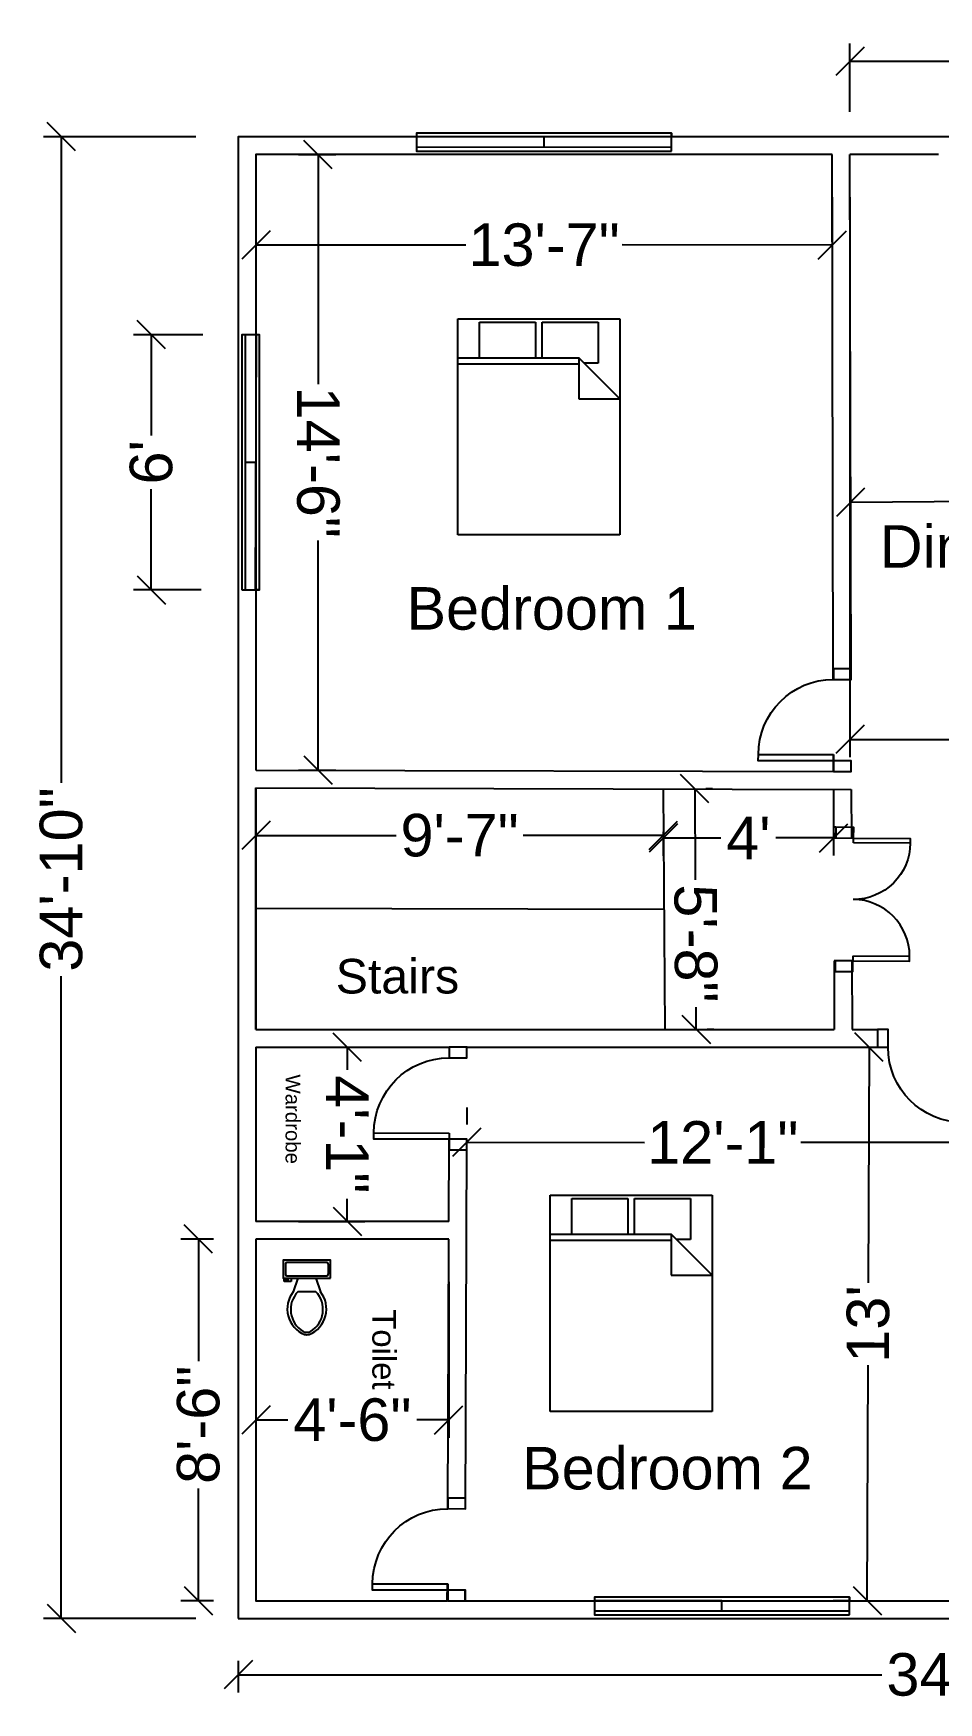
# Model space of a CAD drawing. Header units: feet. Extents: x -2053 to 334, y 11 to 716.
# Drawn here: x -1720.5 to -1465, y 212.5 to 683.4 of the extents above; entities that cross this region are included whole.
import ezdxf

# ---------------------------------------------------------------- set-up
doc = ezdxf.new("R2010")
doc.units = ezdxf.units.FT
doc.header["$MEASUREMENT"] = 0
for name, color, linetype in [('block', 30, 'Continuous'), ('dim', 142, 'Continuous'), ('Door', 52, 'Continuous'), ('switch', 201, 'Continuous'), ('text', 7, 'Continuous'), ('windw', 50, 'Continuous')]:
    doc.layers.add(name, color=color, linetype=linetype)
doc.styles.get("Standard").update_dxf_attribs({"font": 'arial.ttf'})
doc.dimstyles.get("Standard").update_dxf_attribs({"dimtxt": 12, "dimasz": 8, "dimexe": 5, "dimexo": 12, "dimgap": 2, "dimtad": 0, "dimdec": 0, "dimzin": 0, "dimdsep": 46, "dimlunit": 4, "dimtxsty": 'Standard', "dimblk": 'OBLIQUE', "dimcen": 0.09, "dimadec": 0, "dimazin": 0, "dimtfac": 1, "dimtdec": 0, "dimtofl": 0, "dimtmove": 0, "dimatfit": 3, "dimldrblk": 'OBLIQUE', "dimfxl": 1, "dimtolj": 1, "dimtzin": 0, "dimarcsym": 1})

# ---------------------------------------------------------------- blocks, each defined once
blk = doc.blocks.new('maiondoor')
at = {"layer": 'Door'}
blk.add_lwpolyline([(-36, 0), (-36, -3), (0, -3), (0, 0)], close=True, dxfattribs=at)
blk.add_arc((-36, 0), 36, 0, 90, dxfattribs=at)
blk = doc.blocks.new('md')
at = {"layer": 'Door', "xscale": -1, "rotation": 180}
blk.add_blockref('maiondoor', (36, 36), dxfattribs=at)
at = {"layer": 'Door'}
blk.add_blockref('maiondoor', (36, -36), dxfattribs=at)
blk = doc.blocks.new('okm')
at = {"layer": 'Door'}
for points in [[(-5, 20.32), (-5, 17.32), (0, 17.32), (0, 20.32)], [(-5, -17.35), (-5, -20.35), (0, -20.35), (0, -17.35)]]:
    blk.add_lwpolyline(points, close=True, dxfattribs=at)
at = {"layer": 'Door', "xscale": 0.4441898141048346, "yscale": 0.4441898141048346, "zscale": 0.4441898141048346}
blk.add_blockref('md', (0, 0), dxfattribs=at)
blk = doc.blocks.new('w2')
at = {"layer": 'windw'}
for p, q in [((-2.93, -36), (-2.99, 36)), ((-0.1, -36), (0.1, 36)), ((-2.96, 0), (0, 0)), ((-4.01, -36), (-2.93, -36)), ((0.99, -36), (-0.1, -36))]:
    blk.add_line(p, q, dxfattribs=at)
blk.add_lwpolyline([(-4.01, -36), (0.99, -36), (0.99, 36), (-4.01, 36)], close=True, dxfattribs=at)
blk = doc.blocks.new('Bed - Queen')
at = {"linetype": 'Continuous'}
for p, q in [((0, -80.00003), (0, 0)), ((0, 0), (59.99999, 0)), ((59.99999, 0), (59.99999, -80.00003)), ((7.99999, -1.2), (28.79998, -1.2)), ((7.99999, -14.4), (7.99999, -1.2)), ((28.79998, -1.2), (28.79998, -14.4)), ((31.19999, -1.2), (51.99999, -1.2)), ((31.19999, -14.4), (31.19999, -1.2)), ((51.99999, -1.2), (51.99999, -16.4)), ((0, -14.4), (44.8, -14.4)), ((44.8, -16.8), (0, -16.8)), ((59.99999, -29.6), (44.8, -14.4)), ((44.8, -14.4), (44.8, -29.6)), ((51.99999, -16.4), (46.79936, -16.4)), ((44.8, -29.6), (59.99999, -29.6)), ((59.99999, -80.00003), (0, -80.00003))]:
    blk.add_line(p, q, dxfattribs=at)
blk = doc.blocks.new('Toilet - top')
for p, q in [((9.5, -6), (9.5, -2)), ((-10, -8.5), (-8, -8.5)), ((-10, -9.5), (-10, -8.5)), ((-7, -9.5), (-10, -9.5)), ((-8, -8.5), (-8, -8)), ((-7, -8), (-7, -9.5)), ((-4, -8), (-6, -14)), ((4, -14), (-4, -14)), ((4, -8), (6, -14))]:
    blk.add_line(p, q)
blk.add_lwpolyline([(10.5, -8), (10.5, 0), (-10.5, 0), (-10.5, -8)], close=True)
for points in [[(-9.5, -2), (-9.5, -6)], [(8.5, -1), (-8.5, -1)], [(-8.5, -7), (8.5, -7)]]:
    blk.add_lwpolyline(points)
for centre, radius, start, end in [((-8.62, -1.88), 0.884, 81.8699, 188.1301), ((-8.62, -6.12), 0.884, 171.8699, 278.1301), ((8.62, -1.88), 0.884, 351.8699, 98.1301), ((8.62, -6.12), 0.884, 261.8699, 8.1301), ((3.52, -21.58), 12.17, 141.46911, 247.97143), ((4.2, -21.82), 11.33, 136.36773, 238.94682), ((-3.52, -21.58), 12.17, 292.02843, 38.53071), ((-4.2, -21.82), 11.33, 301.05301, 43.63209), ((0, -27.88), 4, 245.73182, 294.26817), ((0, -29), 4, 254.86053, 285.13947)]:
    blk.add_arc(centre, radius, start, end)
blk = doc.blocks.new('dd')
at = {"layer": 'Door'}
blk.add_lwpolyline([(-3, -9.91), (0, -9.91), (0, 26.09), (-3, 26.09)], close=True, dxfattribs=at)
blk.add_arc((-3, -9.91), 36, 90, 179.88595, dxfattribs=at)
blk = doc.blocks.new('ddd')
at = {"layer": 'Door'}
for points in [[(-24.22, -0.04), (-21.22, -0.04), (-21.22, 4.96), (-24.22, 4.96)], [(1.77, 0), (4.77, 0), (4.77, 5), (1.77, 5)]]:
    blk.add_lwpolyline(points, close=True, dxfattribs=at)
at = {"layer": 'Door', "xscale": -0.5894128749361761, "yscale": 0.5894128749361761, "zscale": 0.5894128749361761, "rotation": 180}
blk.add_blockref('dd', (1.77, -5.84), dxfattribs=at)
blk = doc.blocks.new('_Oblique')
at = {"color": 0, "linetype": 'ByBlock', "lineweight": -2}
blk.add_line((-0.5, -0.5), (0.5, 0.5), dxfattribs=at)
blk = doc.blocks.new('*D31')
at = {"layer": 'Defpoints', "color": 0, "transparency": 16777216}
for p in [(-1662.66, 654.23), (-1712.62, 236.23), (-1662.66, 236.23)]:
    blk.add_point(p, dxfattribs=at)
at = {"layer": 'text', "color": 0, "lineweight": -2, "transparency": 16777216}
for p, q in [((-1674.66, 654.23), (-1717.62, 654.23)), ((-1712.62, 654.23), (-1712.62, 471.97)), ((-1712.62, 236.23), (-1712.62, 417.43)), ((-1674.66, 236.23), (-1717.62, 236.23))]:
    blk.add_line(p, q, dxfattribs=at)
at = {"layer": 'text', "color": 0, "lineweight": -2, "transparency": 16777216, "xscale": 8, "yscale": 8, "zscale": 8}
for p, rotation in [((-1712.62, 654.23), 90), ((-1712.62, 236.23), 270)]:
    blk.add_blockref('_Oblique', p, dxfattribs=dict(at, rotation=rotation))
at = {"layer": 'text', "color": 0, "transparency": 16777216, "insert": (-1712.62, 444.7), "char_height": 12, "attachment_point": 5, "rotation": 90}
blk.add_mtext('\\A1;34\'-10"', dxfattribs=at)
blk = doc.blocks.new('*D32')
at = {"layer": 'Defpoints', "color": 0, "transparency": 16777216}
for p in [(-1662.66, 236.23), (-1244.66, 236.23), (-1244.66, 220.36)]:
    blk.add_point(p, dxfattribs=at)
at = {"layer": 'text', "color": 0, "lineweight": -2, "transparency": 16777216}
for p, q in [((-1662.66, 224.23), (-1662.66, 215.36)), ((-1244.66, 224.23), (-1244.66, 215.36)), ((-1662.66, 220.36), (-1480.98, 220.36)), ((-1244.66, 220.36), (-1426.44, 220.36))]:
    blk.add_line(p, q, dxfattribs=at)
at = {"layer": 'text', "color": 0, "lineweight": -2, "transparency": 16777216, "xscale": 8, "yscale": 8, "zscale": 8, "rotation": 180}
blk.add_blockref('_Oblique', (-1662.66, 220.36), dxfattribs=at)
at = {"layer": 'text', "color": 0, "lineweight": -2, "transparency": 16777216, "xscale": 8, "yscale": 8, "zscale": 8}
blk.add_blockref('_Oblique', (-1244.66, 220.36), dxfattribs=at)
at = {"layer": 'text', "color": 0, "transparency": 16777216, "insert": (-1453.71, 220.36), "char_height": 12, "attachment_point": 5}
blk.add_mtext('\\A1;34\'-10"', dxfattribs=at)
blk = doc.blocks.new('*D34')
at = {"layer": 'Defpoints', "color": 0, "transparency": 16777216}
for p in [(-1657.66, 343.23), (-1603.27, 343.23), (-1657.66, 292.23)]:
    blk.add_point(p, dxfattribs=at)
at = {"layer": 'text', "color": 0, "lineweight": -2, "transparency": 16777216}
for p, q in [((-1657.66, 331.23), (-1657.66, 287.23)), ((-1603.27, 331.23), (-1603.27, 287.23)), ((-1657.66, 292.23), (-1648.65, 292.23)), ((-1603.27, 292.23), (-1612.27, 292.23))]:
    blk.add_line(p, q, dxfattribs=at)
at = {"layer": 'text', "color": 0, "lineweight": -2, "transparency": 16777216, "xscale": 8, "yscale": 8, "zscale": 8, "rotation": 180}
blk.add_blockref('_Oblique', (-1657.66, 292.23), dxfattribs=at)
at = {"layer": 'text', "color": 0, "lineweight": -2, "transparency": 16777216, "xscale": 8, "yscale": 8, "zscale": 8}
blk.add_blockref('_Oblique', (-1603.27, 292.23), dxfattribs=at)
at = {"layer": 'text', "color": 0, "transparency": 16777216, "insert": (-1630.46, 292.23), "char_height": 12, "attachment_point": 5}
blk.add_mtext('\\A1;4\'-6"', dxfattribs=at)
blk = doc.blocks.new('*D37')
at = {"layer": 'Defpoints', "color": 0, "transparency": 16777216}
for p in [(-1657.66, 397.38), (-1657.65, 348.24), (-1631.9, 348.24)]:
    blk.add_point(p, dxfattribs=at)
at = {"layer": 'text', "color": 0, "lineweight": -2, "transparency": 16777216}
for p, q in [((-1645.66, 397.38), (-1626.9, 397.38)), ((-1631.9, 397.38), (-1631.9, 391)), ((-1631.9, 348.24), (-1631.9, 354.62)), ((-1645.65, 348.24), (-1626.9, 348.24))]:
    blk.add_line(p, q, dxfattribs=at)
at = {"layer": 'text', "color": 0, "lineweight": -2, "transparency": 16777216, "xscale": 8, "yscale": 8, "zscale": 8}
for p, rotation in [((-1631.9, 397.38), 90.00188965674208), ((-1631.9, 348.24), 270.0018896567421)]:
    blk.add_blockref('_Oblique', p, dxfattribs=dict(at, rotation=rotation))
at = {"layer": 'text', "color": 0, "transparency": 16777216, "insert": (-1631.9, 372.81), "char_height": 12, "attachment_point": 5, "rotation": 270.0019}
blk.add_mtext('\\A1;4\'-1"', dxfattribs=at)
blk = doc.blocks.new('*D38')
at = {"layer": 'Defpoints', "color": 0, "transparency": 16777216}
for p in [(-1657.66, 343.24), (-1673.9, 241.23), (-1657.66, 241.23)]:
    blk.add_point(p, dxfattribs=at)
at = {"layer": 'text', "color": 0, "lineweight": -2, "transparency": 16777216}
for p, q in [((-1669.66, 343.24), (-1678.9, 343.24)), ((-1673.9, 343.24), (-1673.9, 308.83)), ((-1673.9, 241.23), (-1673.9, 272.92)), ((-1669.66, 241.23), (-1678.9, 241.23))]:
    blk.add_line(p, q, dxfattribs=at)
at = {"layer": 'text', "color": 0, "lineweight": -2, "transparency": 16777216, "xscale": 8, "yscale": 8, "zscale": 8}
for p, rotation in [((-1673.9, 343.24), 90), ((-1673.9, 241.23), 270)]:
    blk.add_blockref('_Oblique', p, dxfattribs=dict(at, rotation=rotation))
at = {"layer": 'text', "color": 0, "transparency": 16777216, "insert": (-1673.9, 290.87), "char_height": 12, "attachment_point": 5, "rotation": 90}
blk.add_mtext('\\A1;8\'-6"', dxfattribs=at)
blk = doc.blocks.new('*D40')
at = {"layer": 'Defpoints', "color": 0, "transparency": 16777216}
for p in [(-1598.17, 368.4), (-1453.66, 368.3), (-1453.65, 370.48)]:
    blk.add_point(p, dxfattribs=at)
at = {"layer": 'text', "color": 0, "lineweight": -2, "transparency": 16777216}
for p, q in [((-1598.16, 380.4), (-1598.16, 375.58)), ((-1453.65, 380.3), (-1453.65, 375.48)), ((-1598.17, 370.58), (-1547.96, 370.54)), ((-1453.65, 370.48), (-1503.86, 370.51))]:
    blk.add_line(p, q, dxfattribs=at)
at = {"layer": 'text', "color": 0, "lineweight": -2, "transparency": 16777216, "xscale": 8, "yscale": 8, "zscale": 8}
for p, rotation in [((-1598.17, 370.58), 179.9594377655644), ((-1453.65, 370.48), 359.9594377655644)]:
    blk.add_blockref('_Oblique', p, dxfattribs=dict(at, rotation=rotation))
at = {"layer": 'text', "color": 0, "transparency": 16777216, "insert": (-1525.91, 370.53), "char_height": 12, "attachment_point": 5, "rotation": 359.9594}
blk.add_mtext('\\A1;12\'-1"', dxfattribs=at)
blk = doc.blocks.new('*D42')
at = {"layer": 'Defpoints', "color": 0, "transparency": 16777216}
for p in [(-1482.27, 397.38), (-1485.14, 241.23), (-1482.8, 241.23)]:
    blk.add_point(p, dxfattribs=at)
at = {"layer": 'text', "color": 0, "lineweight": -2, "transparency": 16777216}
for p, q in [((-1494.27, 397.42), (-1489.62, 397.4)), ((-1484.62, 397.39), (-1484.84, 330.93)), ((-1485.14, 241.23), (-1484.92, 307.69)), ((-1494.8, 241.27), (-1490.14, 241.25))]:
    blk.add_line(p, q, dxfattribs=at)
at = {"layer": 'text', "color": 0, "lineweight": -2, "transparency": 16777216, "xscale": 8, "yscale": 8, "zscale": 8}
for p, rotation in [((-1484.62, 397.39), 89.80840099806406), ((-1485.14, 241.23), 269.808400998064)]:
    blk.add_blockref('_Oblique', p, dxfattribs=dict(at, rotation=rotation))
at = {"layer": 'text', "color": 0, "transparency": 16777216, "insert": (-1484.88, 319.31), "char_height": 12, "attachment_point": 5, "rotation": 89.8084}
blk.add_mtext("\\A1;13'", dxfattribs=at)
blk = doc.blocks.new('*D46')
at = {"layer": 'Defpoints', "color": 0, "transparency": 16777216}
for p in [(-1657.66, 649.23), (-1640.13, 649.23), (-1657.64, 475.58)]:
    blk.add_point(p, dxfattribs=at)
at = {"layer": 'text', "color": 0, "lineweight": -2, "transparency": 16777216}
for p, q in [((-1645.66, 649.23), (-1635.13, 649.23)), ((-1640.13, 649.23), (-1640.13, 584.45)), ((-1640.12, 475.58), (-1640.12, 540.36)), ((-1645.64, 475.58), (-1635.12, 475.58))]:
    blk.add_line(p, q, dxfattribs=at)
at = {"layer": 'text', "color": 0, "lineweight": -2, "transparency": 16777216, "xscale": 8, "yscale": 8, "zscale": 8}
for p, rotation in [((-1640.13, 649.23), 90.0044328167058), ((-1640.12, 475.58), 270.0044328167058)]:
    blk.add_blockref('_Oblique', p, dxfattribs=dict(at, rotation=rotation))
at = {"layer": 'text', "color": 0, "transparency": 16777216, "insert": (-1640.13, 562.4), "char_height": 12, "attachment_point": 5, "rotation": 270.0044}
blk.add_mtext('\\A1;14\'-6"', dxfattribs=at)
blk = doc.blocks.new('*D47')
at = {"layer": 'Defpoints', "color": 0, "transparency": 16777216}
for p in [(-1657.66, 649.23), (-1495.03, 649.22), (-1657.66, 623.71)]:
    blk.add_point(p, dxfattribs=at)
at = {"layer": 'text', "color": 0, "lineweight": -2, "transparency": 16777216}
for p, q in [((-1657.66, 637.23), (-1657.66, 618.71)), ((-1495.03, 637.22), (-1495.03, 618.7)), ((-1657.66, 623.71), (-1598.39, 623.71)), ((-1495.03, 623.7), (-1554.3, 623.71))]:
    blk.add_line(p, q, dxfattribs=at)
at = {"layer": 'text', "color": 0, "lineweight": -2, "transparency": 16777216, "xscale": 8, "yscale": 8, "zscale": 8}
for p, rotation in [((-1657.66, 623.71), 179.9963261574923), ((-1495.03, 623.7), 359.9963261574923)]:
    blk.add_blockref('_Oblique', p, dxfattribs=dict(at, rotation=rotation))
at = {"layer": 'text', "color": 0, "transparency": 16777216, "insert": (-1576.34, 623.71), "char_height": 12, "attachment_point": 5, "rotation": 359.9963}
blk.add_mtext('\\A1;13\'-7"', dxfattribs=at)
blk = doc.blocks.new('*D51')
at = {"layer": 'Defpoints', "color": 0, "transparency": 16777216}
for p in [(-1490.03, 649.23), (-1249.66, 649.23), (-1490.03, 484.23)]:
    blk.add_point(p, dxfattribs=at)
at = {"layer": 'text', "color": 0, "lineweight": -2, "transparency": 16777216}
for p, q in [((-1490.03, 637.23), (-1490.03, 479.23)), ((-1249.66, 637.23), (-1249.66, 479.23)), ((-1490.03, 484.23), (-1382.13, 484.23)), ((-1249.66, 484.23), (-1357.56, 484.23))]:
    blk.add_line(p, q, dxfattribs=at)
at = {"layer": 'text', "color": 0, "lineweight": -2, "transparency": 16777216, "xscale": 8, "yscale": 8, "zscale": 8, "rotation": 180}
blk.add_blockref('_Oblique', (-1490.03, 484.23), dxfattribs=at)
at = {"layer": 'text', "color": 0, "lineweight": -2, "transparency": 16777216, "xscale": 8, "yscale": 8, "zscale": 8}
blk.add_blockref('_Oblique', (-1249.66, 484.23), dxfattribs=at)
at = {"layer": 'text', "color": 0, "transparency": 16777216, "insert": (-1369.84, 484.23), "char_height": 12, "attachment_point": 5}
blk.add_mtext("\\A1;20'", dxfattribs=at)
blk = doc.blocks.new('*D53')
at = {"layer": 'Defpoints', "color": 0, "transparency": 16777216}
for p in [(-1489.86, 551.11), (-1489.82, 546.29), (-1376, 547.23)]:
    blk.add_point(p, dxfattribs=at)
at = {"layer": 'text', "color": 0, "lineweight": -2, "transparency": 16777216}
for p, q in [((-1489.91, 558.29), (-1489.9, 556.11)), ((-1376.1, 559.23), (-1376.09, 557.05)), ((-1489.86, 551.11), (-1450.9, 551.43)), ((-1376.04, 552.05), (-1415, 551.73))]:
    blk.add_line(p, q, dxfattribs=at)
at = {"layer": 'text', "color": 0, "lineweight": -2, "transparency": 16777216, "xscale": 8, "yscale": 8, "zscale": 8}
for p, rotation in [((-1376.04, 552.05), 0.4732576311516735), ((-1489.86, 551.11), 180.4732576311517)]:
    blk.add_blockref('_Oblique', p, dxfattribs=dict(at, rotation=rotation))
at = {"layer": 'text', "color": 0, "transparency": 16777216, "insert": (-1432.95, 551.58), "char_height": 12, "attachment_point": 5, "rotation": 0.4733}
blk.add_mtext('\\A1;9\'-6"', dxfattribs=at)
blk = doc.blocks.new('*D54')
at = {"layer": 'Defpoints', "color": 0, "transparency": 16777216}
for p in [(-1249.66, 675.53), (-1490.03, 649.23), (-1249.66, 649.23)]:
    blk.add_point(p, dxfattribs=at)
at = {"layer": 'text', "color": 0, "lineweight": -2, "transparency": 16777216}
for p, q in [((-1490.03, 661.23), (-1490.03, 680.53)), ((-1249.66, 661.23), (-1249.66, 680.53)), ((-1490.03, 675.53), (-1382.95, 675.53)), ((-1249.66, 675.53), (-1358.37, 675.53))]:
    blk.add_line(p, q, dxfattribs=at)
at = {"layer": 'text', "color": 0, "lineweight": -2, "transparency": 16777216, "xscale": 8, "yscale": 8, "zscale": 8, "rotation": 180}
blk.add_blockref('_Oblique', (-1490.03, 675.53), dxfattribs=at)
at = {"layer": 'text', "color": 0, "lineweight": -2, "transparency": 16777216, "xscale": 8, "yscale": 8, "zscale": 8}
blk.add_blockref('_Oblique', (-1249.66, 675.53), dxfattribs=at)
at = {"layer": 'text', "color": 0, "transparency": 16777216, "insert": (-1370.66, 675.53), "char_height": 12, "attachment_point": 5}
blk.add_mtext("\\A1;20'", dxfattribs=at)
blk = doc.blocks.new('*D56')
at = {"layer": 'Defpoints', "color": 0, "transparency": 16777216}
for p in [(-1657.66, 470.58), (-1542.73, 470.12), (-1542.73, 457.13)]:
    blk.add_point(p, dxfattribs=at)
at = {"layer": 'text', "color": 0, "lineweight": -2, "transparency": 16777216}
for p, q in [((-1657.66, 458.58), (-1657.66, 452.13)), ((-1657.66, 457.13), (-1618.14, 457.13)), ((-1542.73, 457.13), (-1582.24, 457.13)), ((-1542.73, 458.12), (-1542.73, 452.13))]:
    blk.add_line(p, q, dxfattribs=at)
at = {"layer": 'text', "color": 0, "lineweight": -2, "transparency": 16777216, "xscale": 8, "yscale": 8, "zscale": 8, "rotation": 180}
blk.add_blockref('_Oblique', (-1657.66, 457.13), dxfattribs=at)
at = {"layer": 'text', "color": 0, "lineweight": -2, "transparency": 16777216, "xscale": 8, "yscale": 8, "zscale": 8}
blk.add_blockref('_Oblique', (-1542.73, 457.13), dxfattribs=at)
at = {"layer": 'text', "color": 0, "transparency": 16777216, "insert": (-1600.19, 457.13), "char_height": 12, "attachment_point": 5}
blk.add_mtext('\\A1;9\'-7"', dxfattribs=at)
blk = doc.blocks.new('*D57')
at = {"layer": 'Defpoints', "color": 0, "transparency": 16777216}
for p in [(-1542.73, 470.12), (-1494.66, 470.14), (-1494.65, 456.44)]:
    blk.add_point(p, dxfattribs=at)
at = {"layer": 'text', "color": 0, "lineweight": -2, "transparency": 16777216}
for p, q in [((-1542.73, 458.12), (-1542.72, 451.41)), ((-1494.65, 458.14), (-1494.65, 451.44)), ((-1542.73, 456.41), (-1526.45, 456.42)), ((-1494.65, 456.44), (-1510.93, 456.43))]:
    blk.add_line(p, q, dxfattribs=at)
at = {"layer": 'text', "color": 0, "lineweight": -2, "transparency": 16777216, "xscale": 8, "yscale": 8, "zscale": 8}
for p, rotation in [((-1542.73, 456.41), 180.0284390555717), ((-1494.65, 456.44), 0.02843905557171627)]:
    blk.add_blockref('_Oblique', p, dxfattribs=dict(at, rotation=rotation))
at = {"layer": 'text', "color": 0, "transparency": 16777216, "insert": (-1518.69, 456.43), "char_height": 12, "attachment_point": 5, "rotation": 0.0284}
blk.add_mtext("\\A1;4'", dxfattribs=at)
blk = doc.blocks.new('*D58')
at = {"layer": 'Defpoints', "color": 0, "transparency": 16777216}
for p in [(-1542.73, 470.27), (-1542.28, 402.38), (-1533.4, 402.44)]:
    blk.add_point(p, dxfattribs=at)
at = {"layer": 'text', "color": 0, "lineweight": -2, "transparency": 16777216}
for p, q in [((-1533.84, 470.33), (-1533.67, 444.61)), ((-1530.73, 470.35), (-1528.84, 470.36)), ((-1533.4, 402.44), (-1533.44, 408.71)), ((-1530.28, 402.46), (-1528.4, 402.47))]:
    blk.add_line(p, q, dxfattribs=at)
at = {"layer": 'text', "color": 0, "lineweight": -2, "transparency": 16777216, "xscale": 8, "yscale": 8, "zscale": 8}
for p, rotation in [((-1533.84, 470.33), 90.37809732937647), ((-1533.4, 402.44), 270.3780973293765)]:
    blk.add_blockref('_Oblique', p, dxfattribs=dict(at, rotation=rotation))
at = {"layer": 'text', "color": 0, "transparency": 16777216, "insert": (-1533.56, 426.66), "char_height": 12, "attachment_point": 5, "rotation": 270.3781}
blk.add_mtext('\\A1;5\'-8"', dxfattribs=at)
blk = doc.blocks.new('*D67')
at = {"layer": 'Defpoints', "color": 0, "transparency": 16777216}
for p in [(-1660.65, 598.4), (-1687.21, 526.4), (-1661.13, 526.4)]:
    blk.add_point(p, dxfattribs=at)
at = {"layer": 'switch', "color": 0, "lineweight": -2, "transparency": 16777216}
for p, q in [((-1672.65, 598.4), (-1692.21, 598.4)), ((-1687.21, 598.4), (-1687.21, 569.96)), ((-1687.21, 526.4), (-1687.21, 554.85)), ((-1673.13, 526.4), (-1692.21, 526.4))]:
    blk.add_line(p, q, dxfattribs=at)
at = {"layer": 'switch', "color": 0, "lineweight": -2, "transparency": 16777216, "xscale": 8, "yscale": 8, "zscale": 8}
for p, rotation in [((-1687.21, 598.4), 90), ((-1687.21, 526.4), 270)]:
    blk.add_blockref('_Oblique', p, dxfattribs=dict(at, rotation=rotation))
at = {"layer": 'switch', "color": 0, "transparency": 16777216, "insert": (-1687.21, 562.4), "char_height": 12, "attachment_point": 5, "rotation": 90}
blk.add_mtext("\\A1;6'", dxfattribs=at)

msp = doc.modelspace()

# ---------------------------------------------------------------- linework, layer by layer
msp.add_line((-1494.66, 470.12), (-1494.62, 459.43))
at = {"layer": 'dim'}
for p, q in [((-1495.03, 649.22), (-1495.03, 649.23)), ((-1494.72, 501.15), (-1495.03, 649.22)), ((-1489.72, 501.15), (-1490.03, 649.23)), ((-1464.99, 649.21), (-1464.99, 649.23)), ((-1494.67, 475.14), (-1494.68, 479.94)), ((-1489.67, 475.13), (-1489.67, 478.16)), ((-1657.64, 475.58), (-1657.66, 475.58)), ((-1657.64, 475.58), (-1489.64, 475.13)), ((-1657.66, 402.38), (-1657.66, 470.58)), ((-1657.66, 470.58), (-1489.66, 470.13)), ((-1542.73, 470.12), (-1542.73, 470.27)), ((-1542.73, 470.12), (-1542.28, 402.38)), ((-1494.66, 470.12), (-1494.66, 470.14)), ((-1489.66, 470.13), (-1489.61, 456.4)), ((-1542.51, 436.25), (-1657.66, 436.48)), ((-1494.5, 421.76), (-1494.44, 402.38)), ((-1489.5, 421.73), (-1489.44, 402.38)), ((-1657.66, 402.38), (-1494.44, 402.38)), ((-1489.44, 402.38), (-1482.27, 402.38)), ((-1657.66, 397.38), (-1603.06, 397.38)), ((-1603.07, 394.39), (-1603.06, 397.38)), ((-1598.06, 397.38), (-1598.17, 397.39)), ((-1598.06, 397.36), (-1598.06, 397.38)), ((-1598.06, 397.38), (-1479.27, 397.38)), ((-1494.43, 397.38), (-1494.43, 397.36)), ((-1603.25, 348.23), (-1603.16, 371.41)), ((-1598.27, 343.21), (-1598.16, 371.19)), ((-1657.65, 348.24), (-1657.66, 348.24)), ((-1603.26, 348.23), (-1657.65, 348.24)), ((-1603.26, 348.23), (-1603.25, 348.23)), ((-1603.27, 343.23), (-1657.66, 343.24)), ((-1603.56, 267.2), (-1603.27, 343.23)), ((-1598.56, 267.19), (-1598.27, 343.21)), ((-1603.66, 241.23), (-1603.64, 245.98)), ((-1657.66, 241.23), (-1603.66, 241.23)), ((-1598.66, 241.21), (-1598.64, 244.21))]:
    msp.add_line(p, q, dxfattribs=at)
msp.add_lwpolyline([(-1662.66, 236.23), (-1244.66, 236.23), (-1244.66, 654.23), (-1662.66, 654.23)], close=True, dxfattribs=at)
for points in [[(-1495.03, 649.23), (-1657.66, 649.23), (-1657.66, 475.58)], [(-1464.99, 649.23), (-1490.03, 649.23)], [(-1657.66, 470.58), (-1657.66, 402.38)], [(-1657.66, 397.38), (-1657.66, 348.24)], [(-1657.66, 343.24), (-1657.66, 241.23), (-1603.66, 241.23)], [(-1598.66, 241.23), (-1453.66, 241.23)]]:
    msp.add_lwpolyline(points, dxfattribs=at)
at = {"layer": 'Door'}
for p, q in [((-1493.96, 459.43), (-1494.62, 459.43)), ((-1494.62, 459.43), (-1494.6, 456.43)), ((-1494.6, 456.43), (-1493.98, 456.43)), ((-1494.17, 421.75), (-1494.5, 421.76)), ((-1494.5, 421.76), (-1494.5, 418.75))]:
    msp.add_line(p, q, dxfattribs=at)

# ---------------------------------------------------------------- block references
at = {"layer": 'block'}
for name, p, xscale, yscale, zscale in [('Bed - Queen', (-1600.69, 602.89), 0.7621834914017994, 0.7621834914017994, 0.7621834914017994), ('Bed - Queen', (-1574.63, 355.62), 0.7621834914017994, 0.7621834914017994, 0.7621834914017994), ('Toilet - top', (-1643.3, 337.33), 0.6382394315962301, 0.6382394315962301, 0.6382394315962301)]:
    msp.add_blockref(name, p, dxfattribs=dict(at, xscale=xscale, yscale=yscale, zscale=zscale))
at = {"layer": 'Door'}
for name, p, rotation in [('ddd', (-1494.66, 479.93), 269.9287834990355), ('okm', (-1489.08, 439.07), 359.6827286418988), ('ddd', (-1458.06, 397.38), 359.9111898648323), ('ddd', (-1603.16, 373.18), 269.9287834990355), ('ddd', (-1603.53, 245.98), 269.9287834990355)]:
    msp.add_blockref(name, p, dxfattribs=dict(at, rotation=rotation))
at = {"layer": 'windw', "rotation": 90}
for p in [(-1576.34, 654.23), (-1526.16, 241.23)]:
    msp.add_blockref('w2', p, dxfattribs=at)
at = {"layer": 'windw'}
msp.add_blockref('w2', (-1657.66, 562.4), dxfattribs=at)

# ---------------------------------------------------------------- texts
at = {"layer": 'block', "attachment_point": 1}
for s, width, gutter_width, insert, char_height in [('Dining + Hall', 95.1562, 1, (-1481.63, 544.65), 12), ('Bedroom 1', 84.7015, 1, (-1615.2, 527.18), 12), ('Stairs', 70.0068, 0.813, (-1635.16, 422.3), 9.759), ('Bedroom 2', 84.7015, 1, (-1582.56, 284.63), 12)]:
    msp.add_mtext_dynamic_manual_height_columns(s, width=width, gutter_width=gutter_width, heights=[0], dxfattribs=dict(at, insert=insert, char_height=char_height))
at = {"layer": 'block', "attachment_point": 1, "rotation": 270}
for s, width, gutter_width, insert, char_height in [('Wardrobe', 29.5455, 0.343, (-1645.19, 389.7), 4.119), ('Toilet', 47.5449, 0.552, (-1618.19, 323.44), 6.628)]:
    msp.add_mtext_dynamic_manual_height_columns(s, width=width, gutter_width=gutter_width, heights=[0], dxfattribs=dict(at, insert=insert, char_height=char_height))

# ---------------------------------------------------------------- dimensions: what is measured, and where the dimension line sits
at = {"layer": 'switch'}
dim = msp.add_linear_dim(base=(-1687.21, 526.4), p1=(-1660.65, 598.4), p2=(-1661.13, 526.4), angle=90, dimstyle='Standard', dxfattribs=at)
dim.commit()
dim.dimension.update_dxf_attribs({"geometry": '*D67', "text_midpoint": (-1687.21, 562.4)})
at = {"layer": 'text'}
for base, p1, p2, picture, middle in [((-1249.66, 675.53), (-1490.03, 649.23), (-1249.66, 649.23), '*D54', (-1370.66, 675.53)), ((-1244.66, 220.36), (-1662.66, 236.23), (-1244.66, 236.23), '*D32', (-1453.71, 220.36))]:
    dim = msp.add_linear_dim(base=base, p1=p1, p2=p2, dimstyle='Standard', dxfattribs=at)
    dim.commit()
    dim.dimension.update_dxf_attribs({"geometry": picture, "text_midpoint": middle, "dimtype": 160})
for base, p1, p2, angle, picture, middle, dimtype in [((-1712.62, 236.23), (-1662.66, 654.23), (-1662.66, 236.23), 90, '*D31', (-1712.62, 444.7), 160), ((-1533.4, 402.44), (-1542.73, 470.27), (-1542.28, 402.38), 270.3781, '*D58', (-1533.56, 426.66), 161), ((-1673.9, 241.23), (-1657.66, 343.24), (-1657.66, 241.23), 90, '*D38', (-1673.9, 290.87), 160)]:
    dim = msp.add_linear_dim(base=base, p1=p1, p2=p2, angle=angle, dimstyle='Standard', dxfattribs=at)
    dim.commit()
    dim.dimension.update_dxf_attribs({"geometry": picture, "text_midpoint": middle, "dimtype": dimtype})
for p1, p2, distance, picture, middle in [((-1657.64, 475.58), (-1657.66, 649.23), -17.52, '*D46', (-1640.13, 562.4)), ((-1495.03, 649.22), (-1657.66, 649.23), 25.51, '*D47', (-1576.34, 623.71)), ((-1376, 547.23), (-1489.82, 546.29), -4.82, '*D53', (-1432.95, 551.58)), ((-1542.73, 470.12), (-1494.66, 470.14), -13.7, '*D57', (-1518.69, 456.43)), ((-1657.66, 397.38), (-1657.65, 348.24), 25.76, '*D37', (-1631.9, 372.81)), ((-1482.27, 397.38), (-1482.8, 241.23), -2.34, '*D42', (-1484.88, 319.31)), ((-1598.17, 368.4), (-1453.66, 368.3), 2.18, '*D40', (-1525.91, 370.53))]:
    dim = msp.add_aligned_dim(p1=p1, p2=p2, distance=distance, dimstyle='Standard', dxfattribs=at)
    dim.commit()
    dim.dimension.update_dxf_attribs({"geometry": picture, "text_midpoint": middle})
for base, p1, p2, picture, middle in [((-1490.03, 484.23), (-1249.66, 649.23), (-1490.03, 649.23), '*D51', (-1369.84, 484.23)), ((-1542.73, 457.13), (-1657.66, 470.58), (-1542.73, 470.12), '*D56', (-1600.19, 457.13)), ((-1657.66, 292.23), (-1603.27, 343.23), (-1657.66, 343.23), '*D34', (-1630.46, 292.23))]:
    dim = msp.add_linear_dim(base=base, p1=p1, p2=p2, dimstyle='Standard', dxfattribs=at)
    dim.commit()
    dim.dimension.update_dxf_attribs({"geometry": picture, "text_midpoint": middle})

doc.saveas('drawing.dxf')
